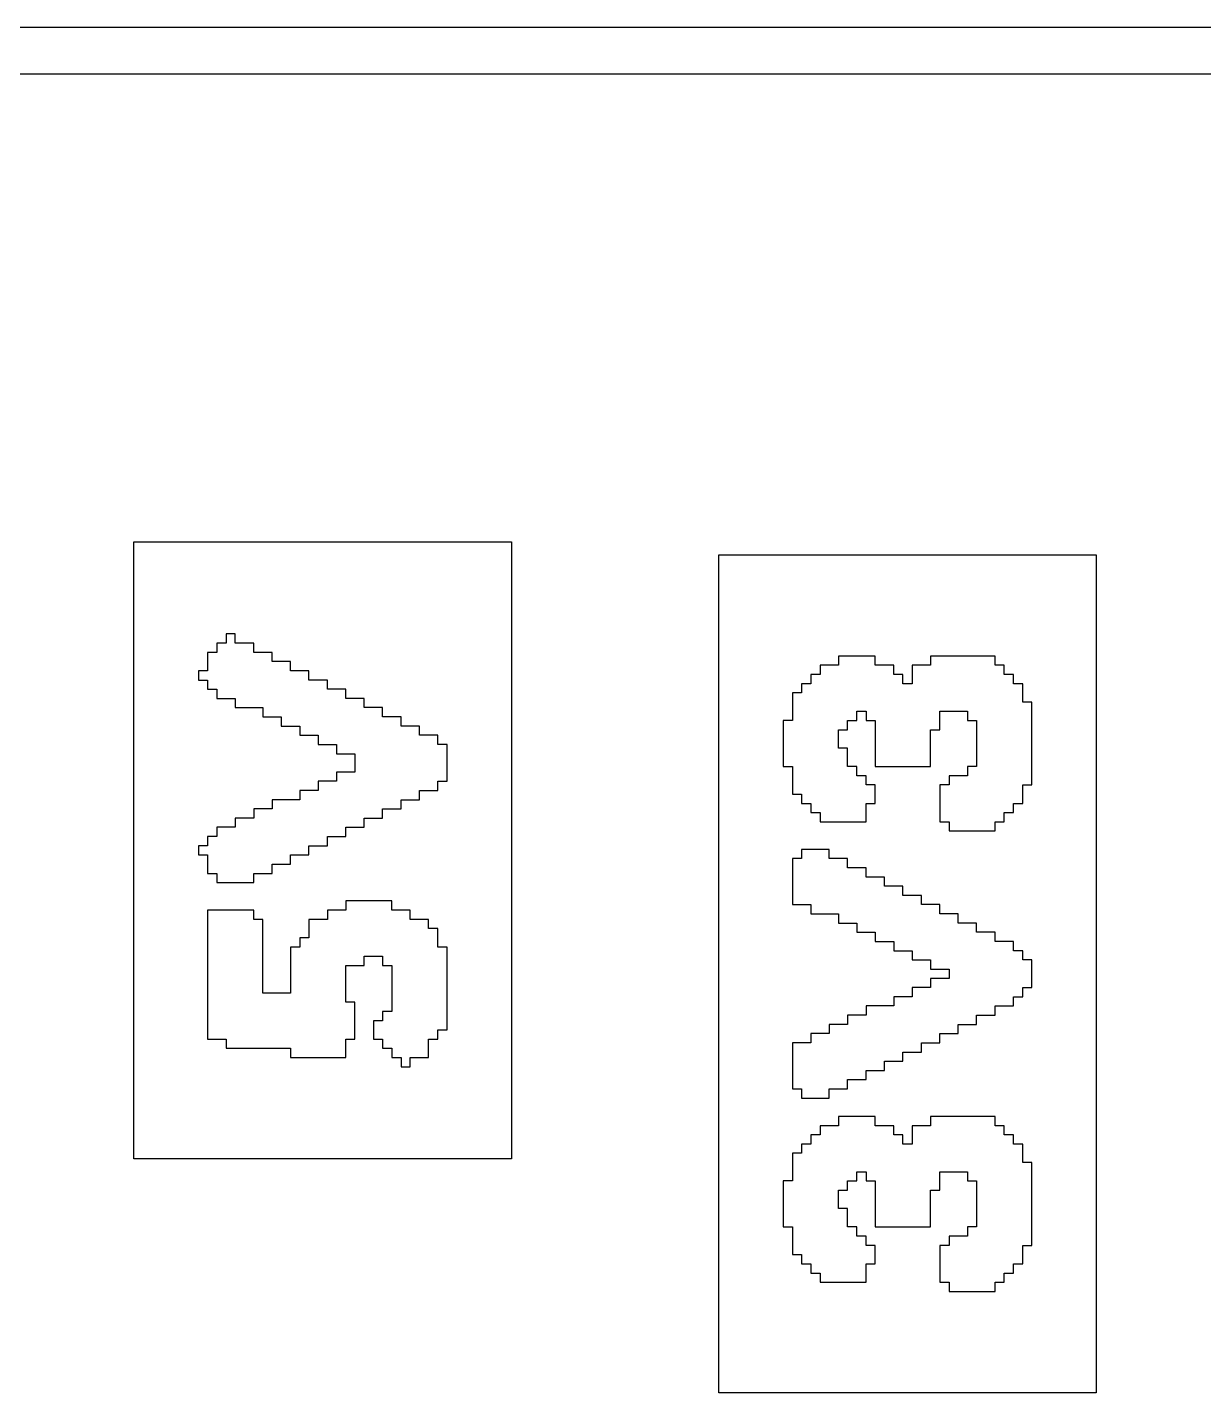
# Model space of a CAD drawing. Extents: x 4.99 to 6.7, y -4.99 to -3.28.
# Drawn here: x 5.596 to 5.7971, y -3.5135 to -3.28 of the extents above; entities that cross this region are included whole.
import ezdxf

# ---------------------------------------------------------------- set-up
doc = ezdxf.new("R2010")
doc.units = 0
doc.header["$MEASUREMENT"] = 0
doc.layers.add('BLACK', color=7, linetype='CONTINUOUS')

msp = doc.modelspace()

# ---------------------------------------------------------------- linework, layer by layer
at = {"layer": 'BLACK', "linetype": 'CONTINUOUS'}
for p, q in [((4.9965, -3.28), (6.6965, -3.28)), ((6.6925, -3.288), (5.0005, -3.288)), ((5.61422, -3.47353), (5.61422, -3.36802)), ((5.61422, -3.36802), (5.61579, -3.36802)), ((5.61579, -3.36802), (5.61737, -3.36802)), ((5.61737, -3.36802), (5.61894, -3.36802)), ((5.61894, -3.36802), (5.62052, -3.36802)), ((5.62052, -3.36802), (5.62209, -3.36802)), ((5.62209, -3.36802), (5.62367, -3.36802)), ((5.62367, -3.36802), (5.62524, -3.36802)), ((5.62524, -3.36802), (5.62681, -3.36802)), ((5.62681, -3.36802), (5.62839, -3.36802)), ((5.62839, -3.36802), (5.62996, -3.36802)), ((5.62996, -3.36802), (5.63154, -3.36802)), ((5.63154, -3.36802), (5.63311, -3.36802)), ((5.63311, -3.36802), (5.63469, -3.36802)), ((5.63469, -3.36802), (5.63626, -3.36802)), ((5.63626, -3.36802), (5.63784, -3.36802)), ((5.63784, -3.36802), (5.63941, -3.36802)), ((5.63941, -3.36802), (5.64099, -3.36802)), ((5.64099, -3.36802), (5.64256, -3.36802)), ((5.64256, -3.36802), (5.64414, -3.36802)), ((5.64414, -3.36802), (5.64571, -3.36802)), ((5.64571, -3.36802), (5.64729, -3.36802)), ((5.64729, -3.36802), (5.64886, -3.36802)), ((5.64886, -3.36802), (5.65044, -3.36802)), ((5.65044, -3.36802), (5.65201, -3.36802)), ((5.65201, -3.36802), (5.65359, -3.36802)), ((5.65359, -3.36802), (5.65516, -3.36802)), ((5.65516, -3.36802), (5.65674, -3.36802)), ((5.65674, -3.36802), (5.65831, -3.36802)), ((5.65831, -3.36802), (5.65989, -3.36802)), ((5.65989, -3.36802), (5.66146, -3.36802)), ((5.66146, -3.36802), (5.66304, -3.36802)), ((5.66304, -3.36802), (5.66461, -3.36802)), ((5.66461, -3.36802), (5.66619, -3.36802)), ((5.66619, -3.36802), (5.66776, -3.36802)), ((5.66776, -3.36802), (5.66933, -3.36802)), ((5.66933, -3.36802), (5.67091, -3.36802)), ((5.67091, -3.36802), (5.67248, -3.36802)), ((5.67248, -3.36802), (5.67406, -3.36802)), ((5.67406, -3.36802), (5.67563, -3.36802)), ((5.67563, -3.36802), (5.67721, -3.36802)), ((5.67721, -3.36802), (5.67878, -3.36802)), ((5.67878, -3.36802), (5.67878, -3.47353)), ((5.71422, -3.51353), (5.71422, -3.37022)), ((5.71422, -3.37022), (5.71579, -3.37022)), ((5.71579, -3.37022), (5.71737, -3.37022)), ((5.71737, -3.37022), (5.71894, -3.37022)), ((5.71894, -3.37022), (5.72052, -3.37022)), ((5.72052, -3.37022), (5.72209, -3.37022)), ((5.72209, -3.37022), (5.72367, -3.37022)), ((5.72367, -3.37022), (5.72524, -3.37022)), ((5.72524, -3.37022), (5.72681, -3.37022)), ((5.72681, -3.37022), (5.72839, -3.37022)), ((5.72839, -3.37022), (5.72996, -3.37022)), ((5.72996, -3.37022), (5.73154, -3.37022)), ((5.73154, -3.37022), (5.73311, -3.37022)), ((5.73311, -3.37022), (5.73469, -3.37022)), ((5.73469, -3.37022), (5.73626, -3.37022)), ((5.73626, -3.37022), (5.73784, -3.37022)), ((5.73784, -3.37022), (5.73941, -3.37022)), ((5.73941, -3.37022), (5.74099, -3.37022)), ((5.74099, -3.37022), (5.74256, -3.37022)), ((5.74256, -3.37022), (5.74414, -3.37022)), ((5.74414, -3.37022), (5.74571, -3.37022)), ((5.74571, -3.37022), (5.74729, -3.37022)), ((5.74729, -3.37022), (5.74886, -3.37022)), ((5.74886, -3.37022), (5.75044, -3.37022)), ((5.75044, -3.37022), (5.75201, -3.37022)), ((5.75201, -3.37022), (5.75359, -3.37022)), ((5.75359, -3.37022), (5.75516, -3.37022)), ((5.75516, -3.37022), (5.75674, -3.37022)), ((5.75674, -3.37022), (5.75831, -3.37022)), ((5.75831, -3.37022), (5.75989, -3.37022)), ((5.75989, -3.37022), (5.76146, -3.37022)), ((5.76146, -3.37022), (5.76304, -3.37022)), ((5.76304, -3.37022), (5.76461, -3.37022)), ((5.76461, -3.37022), (5.76619, -3.37022)), ((5.76619, -3.37022), (5.76776, -3.37022)), ((5.76776, -3.37022), (5.76933, -3.37022)), ((5.76933, -3.37022), (5.77091, -3.37022)), ((5.77091, -3.37022), (5.77248, -3.37022)), ((5.77248, -3.37022), (5.77406, -3.37022)), ((5.77406, -3.37022), (5.77563, -3.37022)), ((5.77563, -3.37022), (5.77721, -3.37022)), ((5.77721, -3.37022), (5.77878, -3.37022)), ((5.77878, -3.37022), (5.77878, -3.51353)), ((5.62996, -3.38376), (5.62996, -3.38534)), ((5.63154, -3.38376), (5.62996, -3.38376)), ((5.63154, -3.38534), (5.63154, -3.38376)), ((5.62996, -3.38534), (5.62839, -3.38534)), ((5.62839, -3.38534), (5.62839, -3.38691)), ((5.63311, -3.38534), (5.63154, -3.38534)), ((5.63469, -3.38534), (5.63311, -3.38534)), ((5.63469, -3.38691), (5.63469, -3.38534)), ((5.62839, -3.38691), (5.62681, -3.38691)), ((5.62681, -3.38691), (5.62681, -3.39006)), ((5.63626, -3.38691), (5.63469, -3.38691)), ((5.63784, -3.38691), (5.63626, -3.38691)), ((5.63784, -3.38849), (5.63784, -3.38691)), ((5.63941, -3.38849), (5.63784, -3.38849)), ((5.64099, -3.38849), (5.63941, -3.38849)), ((5.64099, -3.39006), (5.64099, -3.38849)), ((5.73626, -3.38754), (5.73469, -3.38754)), ((5.73469, -3.38754), (5.73469, -3.38912)), ((5.73784, -3.38754), (5.73626, -3.38754)), ((5.73941, -3.38754), (5.73784, -3.38754)), ((5.74099, -3.38754), (5.73941, -3.38754)), ((5.74099, -3.38912), (5.74099, -3.38754)), ((5.75201, -3.38754), (5.75044, -3.38754)), ((5.75044, -3.38754), (5.75044, -3.38912)), ((5.75359, -3.38754), (5.75201, -3.38754)), ((5.75516, -3.38754), (5.75359, -3.38754)), ((5.75674, -3.38754), (5.75516, -3.38754)), ((5.75831, -3.38754), (5.75674, -3.38754)), ((5.75989, -3.38754), (5.75831, -3.38754)), ((5.76146, -3.38754), (5.75989, -3.38754)), ((5.76146, -3.38912), (5.76146, -3.38754)), ((5.62681, -3.39006), (5.62524, -3.39006)), ((5.62524, -3.39006), (5.62524, -3.39164)), ((5.64256, -3.39006), (5.64099, -3.39006)), ((5.64414, -3.39006), (5.64256, -3.39006)), ((5.64414, -3.39164), (5.64414, -3.39006)), ((5.73154, -3.39069), (5.72996, -3.39069)), ((5.72996, -3.39069), (5.72996, -3.39227)), ((5.73311, -3.38912), (5.73154, -3.38912)), ((5.73154, -3.38912), (5.73154, -3.39069)), ((5.73469, -3.38912), (5.73311, -3.38912)), ((5.74256, -3.38912), (5.74099, -3.38912)), ((5.74414, -3.38912), (5.74256, -3.38912)), ((5.74414, -3.39069), (5.74414, -3.38912)), ((5.74571, -3.39069), (5.74414, -3.39069)), ((5.74571, -3.39227), (5.74571, -3.39069)), ((5.74886, -3.38912), (5.74729, -3.38912)), ((5.74729, -3.38912), (5.74729, -3.39227)), ((5.75044, -3.38912), (5.74886, -3.38912)), ((5.76304, -3.38912), (5.76146, -3.38912)), ((5.76304, -3.39069), (5.76304, -3.38912)), ((5.76461, -3.39069), (5.76304, -3.39069)), ((5.76461, -3.39227), (5.76461, -3.39069)), ((5.62524, -3.39164), (5.62681, -3.39164)), ((5.62681, -3.39164), (5.62681, -3.39321)), ((5.64571, -3.39164), (5.64414, -3.39164)), ((5.64729, -3.39164), (5.64571, -3.39164)), ((5.64729, -3.39321), (5.64729, -3.39164)), ((5.72996, -3.39227), (5.72839, -3.39227)), ((5.72839, -3.39227), (5.72839, -3.39384)), ((5.74729, -3.39227), (5.74571, -3.39227)), ((5.76619, -3.39227), (5.76461, -3.39227)), ((5.76619, -3.39542), (5.76619, -3.39227)), ((5.62681, -3.39321), (5.62839, -3.39321)), ((5.62839, -3.39321), (5.62839, -3.39479)), ((5.62839, -3.39479), (5.62996, -3.39479)), ((5.62996, -3.39479), (5.63154, -3.39479)), ((5.63154, -3.39479), (5.63154, -3.39636)), ((5.64886, -3.39321), (5.64729, -3.39321)), ((5.65044, -3.39321), (5.64886, -3.39321)), ((5.65044, -3.39479), (5.65044, -3.39321)), ((5.65201, -3.39479), (5.65044, -3.39479)), ((5.65359, -3.39479), (5.65201, -3.39479)), ((5.65359, -3.39636), (5.65359, -3.39479)), ((5.72839, -3.39384), (5.72681, -3.39384)), ((5.72681, -3.39384), (5.72681, -3.39857)), ((5.76776, -3.39542), (5.76619, -3.39542)), ((5.76776, -3.40959), (5.76776, -3.39542)), ((5.63154, -3.39636), (5.63311, -3.39636)), ((5.63311, -3.39636), (5.63469, -3.39636)), ((5.63469, -3.39636), (5.63626, -3.39636)), ((5.63626, -3.39636), (5.63626, -3.39794)), ((5.65516, -3.39636), (5.65359, -3.39636)), ((5.65674, -3.39636), (5.65516, -3.39636)), ((5.65674, -3.39794), (5.65674, -3.39636)), ((5.73784, -3.39857), (5.73784, -3.39699)), ((5.73784, -3.39699), (5.73941, -3.39699)), ((5.73941, -3.39699), (5.73941, -3.39857)), ((5.75201, -3.40014), (5.75201, -3.39699)), ((5.75201, -3.39699), (5.75359, -3.39699)), ((5.75359, -3.39699), (5.75516, -3.39699)), ((5.75516, -3.39699), (5.75674, -3.39699)), ((5.75674, -3.39699), (5.75674, -3.39857)), ((5.63626, -3.39794), (5.63784, -3.39794)), ((5.63784, -3.39794), (5.63941, -3.39794)), ((5.63941, -3.39794), (5.63941, -3.39951)), ((5.63941, -3.39951), (5.64099, -3.39951)), ((5.64099, -3.39951), (5.64256, -3.39951)), ((5.64256, -3.39951), (5.64256, -3.40109)), ((5.65831, -3.39794), (5.65674, -3.39794)), ((5.65989, -3.39794), (5.65831, -3.39794)), ((5.65989, -3.39951), (5.65989, -3.39794)), ((5.66146, -3.39951), (5.65989, -3.39951)), ((5.66304, -3.39951), (5.66146, -3.39951)), ((5.66304, -3.40109), (5.66304, -3.39951)), ((5.72681, -3.39857), (5.72524, -3.39857)), ((5.72524, -3.39857), (5.72524, -3.40644)), ((5.73469, -3.40329), (5.73469, -3.40014)), ((5.73469, -3.40014), (5.73626, -3.40014)), ((5.73626, -3.40014), (5.73626, -3.39857)), ((5.73626, -3.39857), (5.73784, -3.39857)), ((5.73941, -3.39857), (5.74099, -3.39857)), ((5.74099, -3.39857), (5.74099, -3.40644)), ((5.75044, -3.40644), (5.75044, -3.40014)), ((5.75044, -3.40014), (5.75201, -3.40014)), ((5.75674, -3.39857), (5.75831, -3.39857)), ((5.75831, -3.39857), (5.75831, -3.40644)), ((5.64256, -3.40109), (5.64414, -3.40109)), ((5.64414, -3.40109), (5.64571, -3.40109)), ((5.64571, -3.40109), (5.64571, -3.40266)), ((5.66461, -3.40109), (5.66304, -3.40109)), ((5.66619, -3.40109), (5.66461, -3.40109)), ((5.66619, -3.40266), (5.66619, -3.40109)), ((5.64571, -3.40266), (5.64729, -3.40266)), ((5.64729, -3.40266), (5.64886, -3.40266)), ((5.64886, -3.40266), (5.64886, -3.40424)), ((5.64886, -3.40424), (5.65044, -3.40424)), ((5.65044, -3.40424), (5.65201, -3.40424)), ((5.65201, -3.40424), (5.65201, -3.40739)), ((5.66776, -3.40266), (5.66619, -3.40266)), ((5.66776, -3.40896), (5.66776, -3.40266)), ((5.73626, -3.40329), (5.73469, -3.40329)), ((5.73626, -3.40644), (5.73626, -3.40329)), ((5.72524, -3.40644), (5.72681, -3.40644)), ((5.72681, -3.40644), (5.72681, -3.41117)), ((5.73784, -3.40644), (5.73626, -3.40644)), ((5.73784, -3.40802), (5.73784, -3.40644)), ((5.74099, -3.40644), (5.74256, -3.40644)), ((5.74256, -3.40644), (5.74414, -3.40644)), ((5.74414, -3.40644), (5.74571, -3.40644)), ((5.74571, -3.40644), (5.74729, -3.40644)), ((5.74729, -3.40644), (5.74886, -3.40644)), ((5.74886, -3.40644), (5.75044, -3.40644)), ((5.75831, -3.40644), (5.75674, -3.40644)), ((5.75674, -3.40644), (5.75674, -3.40802)), ((5.64729, -3.40896), (5.64571, -3.40896)), ((5.64571, -3.40896), (5.64571, -3.41054)), ((5.64886, -3.40896), (5.64729, -3.40896)), ((5.65044, -3.40739), (5.64886, -3.40739)), ((5.64886, -3.40739), (5.64886, -3.40896)), ((5.65201, -3.40739), (5.65044, -3.40739)), ((5.66619, -3.41054), (5.66619, -3.40896)), ((5.66619, -3.40896), (5.66776, -3.40896)), ((5.73941, -3.40802), (5.73784, -3.40802)), ((5.73941, -3.40959), (5.73941, -3.40802)), ((5.75516, -3.40802), (5.75359, -3.40802)), ((5.75359, -3.40802), (5.75359, -3.40959)), ((5.75674, -3.40802), (5.75516, -3.40802)), ((5.64414, -3.41054), (5.64256, -3.41054)), ((5.64256, -3.41054), (5.64256, -3.41211)), ((5.64571, -3.41054), (5.64414, -3.41054)), ((5.66304, -3.41211), (5.66304, -3.41054)), ((5.66304, -3.41054), (5.66461, -3.41054)), ((5.66461, -3.41054), (5.66619, -3.41054)), ((5.72681, -3.41117), (5.72839, -3.41117)), ((5.72839, -3.41117), (5.72839, -3.41274)), ((5.74099, -3.40959), (5.73941, -3.40959)), ((5.74099, -3.41274), (5.74099, -3.40959)), ((5.75359, -3.40959), (5.75201, -3.40959)), ((5.75201, -3.40959), (5.75201, -3.41589)), ((5.76619, -3.41274), (5.76619, -3.40959)), ((5.76619, -3.40959), (5.76776, -3.40959)), ((5.63626, -3.41369), (5.63469, -3.41369)), ((5.63469, -3.41369), (5.63469, -3.41526)), ((5.63784, -3.41369), (5.63626, -3.41369)), ((5.63941, -3.41211), (5.63784, -3.41211)), ((5.63784, -3.41211), (5.63784, -3.41369)), ((5.64099, -3.41211), (5.63941, -3.41211)), ((5.64256, -3.41211), (5.64099, -3.41211)), ((5.65674, -3.41526), (5.65674, -3.41369)), ((5.65674, -3.41369), (5.65831, -3.41369)), ((5.65831, -3.41369), (5.65989, -3.41369)), ((5.65989, -3.41369), (5.65989, -3.41211)), ((5.65989, -3.41211), (5.66146, -3.41211)), ((5.66146, -3.41211), (5.66304, -3.41211)), ((5.72839, -3.41274), (5.72996, -3.41274)), ((5.72996, -3.41274), (5.72996, -3.41431)), ((5.73941, -3.41589), (5.73941, -3.41274)), ((5.73941, -3.41274), (5.74099, -3.41274)), ((5.76461, -3.41431), (5.76461, -3.41274)), ((5.76461, -3.41274), (5.76619, -3.41274)), ((5.63311, -3.41526), (5.63154, -3.41526)), ((5.63154, -3.41526), (5.63154, -3.41683)), ((5.63469, -3.41526), (5.63311, -3.41526)), ((5.65359, -3.41683), (5.65359, -3.41526)), ((5.65359, -3.41526), (5.65516, -3.41526)), ((5.65516, -3.41526), (5.65674, -3.41526)), ((5.72996, -3.41431), (5.73154, -3.41431)), ((5.73154, -3.41431), (5.73154, -3.41589)), ((5.73154, -3.41589), (5.73311, -3.41589)), ((5.73311, -3.41589), (5.73469, -3.41589)), ((5.73469, -3.41589), (5.73626, -3.41589)), ((5.73626, -3.41589), (5.73784, -3.41589)), ((5.73784, -3.41589), (5.73941, -3.41589)), ((5.75201, -3.41589), (5.75359, -3.41589)), ((5.75359, -3.41589), (5.75359, -3.41746)), ((5.76146, -3.41746), (5.76146, -3.41589)), ((5.76146, -3.41589), (5.76304, -3.41589)), ((5.76304, -3.41589), (5.76304, -3.41431)), ((5.76304, -3.41431), (5.76461, -3.41431)), ((5.62839, -3.41841), (5.62681, -3.41841)), ((5.62681, -3.41841), (5.62681, -3.41998)), ((5.62996, -3.41683), (5.62839, -3.41683)), ((5.62839, -3.41683), (5.62839, -3.41841)), ((5.63154, -3.41683), (5.62996, -3.41683)), ((5.64729, -3.41998), (5.64729, -3.41841)), ((5.64729, -3.41841), (5.64886, -3.41841)), ((5.64886, -3.41841), (5.65044, -3.41841)), ((5.65044, -3.41841), (5.65044, -3.41683)), ((5.65044, -3.41683), (5.65201, -3.41683)), ((5.65201, -3.41683), (5.65359, -3.41683)), ((5.75359, -3.41746), (5.75516, -3.41746)), ((5.75516, -3.41746), (5.75674, -3.41746)), ((5.75674, -3.41746), (5.75831, -3.41746)), ((5.75831, -3.41746), (5.75989, -3.41746)), ((5.75989, -3.41746), (5.76146, -3.41746)), ((5.62681, -3.41998), (5.62524, -3.41998)), ((5.62524, -3.41998), (5.62524, -3.42156)), ((5.64414, -3.42156), (5.64414, -3.41998)), ((5.64414, -3.41998), (5.64571, -3.41998)), ((5.64571, -3.41998), (5.64729, -3.41998)), ((5.72996, -3.42061), (5.72839, -3.42061)), ((5.72839, -3.42061), (5.72839, -3.42219)), ((5.73154, -3.42061), (5.72996, -3.42061)), ((5.73311, -3.42061), (5.73154, -3.42061)), ((5.73311, -3.42219), (5.73311, -3.42061)), ((5.62524, -3.42156), (5.62681, -3.42156)), ((5.62681, -3.42156), (5.62681, -3.42471)), ((5.63784, -3.42471), (5.63784, -3.42313)), ((5.63784, -3.42313), (5.63941, -3.42313)), ((5.63941, -3.42313), (5.64099, -3.42313)), ((5.64099, -3.42313), (5.64099, -3.42156)), ((5.64099, -3.42156), (5.64256, -3.42156)), ((5.64256, -3.42156), (5.64414, -3.42156)), ((5.72839, -3.42219), (5.72681, -3.42219)), ((5.72681, -3.42219), (5.72681, -3.43006)), ((5.73469, -3.42219), (5.73311, -3.42219)), ((5.73626, -3.42219), (5.73469, -3.42219)), ((5.73626, -3.42376), (5.73626, -3.42219)), ((5.62681, -3.42471), (5.62839, -3.42471)), ((5.62839, -3.42471), (5.62839, -3.42628)), ((5.63469, -3.42628), (5.63469, -3.42471)), ((5.63469, -3.42471), (5.63626, -3.42471)), ((5.63626, -3.42471), (5.63784, -3.42471)), ((5.73784, -3.42376), (5.73626, -3.42376)), ((5.73941, -3.42376), (5.73784, -3.42376)), ((5.73941, -3.42534), (5.73941, -3.42376)), ((5.74099, -3.42534), (5.73941, -3.42534)), ((5.74256, -3.42534), (5.74099, -3.42534)), ((5.74256, -3.42691), (5.74256, -3.42534)), ((5.62839, -3.42628), (5.62996, -3.42628)), ((5.62996, -3.42628), (5.63154, -3.42628)), ((5.63154, -3.42628), (5.63311, -3.42628)), ((5.63311, -3.42628), (5.63469, -3.42628)), ((5.74414, -3.42691), (5.74256, -3.42691)), ((5.74571, -3.42691), (5.74414, -3.42691)), ((5.74571, -3.42849), (5.74571, -3.42691)), ((5.65201, -3.42943), (5.65044, -3.42943)), ((5.65044, -3.42943), (5.65044, -3.43101)), ((5.65359, -3.42943), (5.65201, -3.42943)), ((5.65516, -3.42943), (5.65359, -3.42943)), ((5.65674, -3.42943), (5.65516, -3.42943)), ((5.65831, -3.42943), (5.65674, -3.42943)), ((5.65831, -3.43101), (5.65831, -3.42943)), ((5.72681, -3.43006), (5.72839, -3.43006)), ((5.72839, -3.43006), (5.72996, -3.43006)), ((5.72996, -3.43006), (5.72996, -3.43164)), ((5.74729, -3.42849), (5.74571, -3.42849)), ((5.74886, -3.42849), (5.74729, -3.42849)), ((5.74886, -3.43006), (5.74886, -3.42849)), ((5.75044, -3.43006), (5.74886, -3.43006)), ((5.75201, -3.43006), (5.75044, -3.43006)), ((5.75201, -3.43164), (5.75201, -3.43006)), ((5.62839, -3.43101), (5.62681, -3.43101)), ((5.62681, -3.43101), (5.62681, -3.45306)), ((5.62996, -3.43101), (5.62839, -3.43101)), ((5.63154, -3.43101), (5.62996, -3.43101)), ((5.63311, -3.43101), (5.63154, -3.43101)), ((5.63469, -3.43101), (5.63311, -3.43101)), ((5.63469, -3.43258), (5.63469, -3.43101)), ((5.63626, -3.43258), (5.63469, -3.43258)), ((5.63626, -3.44518), (5.63626, -3.43258)), ((5.64571, -3.43258), (5.64414, -3.43258)), ((5.64414, -3.43258), (5.64414, -3.43573)), ((5.64729, -3.43258), (5.64571, -3.43258)), ((5.64886, -3.43101), (5.64729, -3.43101)), ((5.64729, -3.43101), (5.64729, -3.43258)), ((5.65044, -3.43101), (5.64886, -3.43101)), ((5.65989, -3.43101), (5.65831, -3.43101)), ((5.66146, -3.43101), (5.65989, -3.43101)), ((5.66146, -3.43258), (5.66146, -3.43101)), ((5.66304, -3.43258), (5.66146, -3.43258)), ((5.66461, -3.43258), (5.66304, -3.43258)), ((5.66461, -3.43416), (5.66461, -3.43258)), ((5.72996, -3.43164), (5.73154, -3.43164)), ((5.73154, -3.43164), (5.73311, -3.43164)), ((5.73311, -3.43164), (5.73469, -3.43164)), ((5.73469, -3.43164), (5.73469, -3.43321)), ((5.75359, -3.43164), (5.75201, -3.43164)), ((5.75516, -3.43164), (5.75359, -3.43164)), ((5.75516, -3.43321), (5.75516, -3.43164)), ((5.66619, -3.43416), (5.66461, -3.43416)), ((5.66619, -3.43731), (5.66619, -3.43416)), ((5.73469, -3.43321), (5.73626, -3.43321)), ((5.73626, -3.43321), (5.73784, -3.43321)), ((5.73784, -3.43321), (5.73784, -3.43479)), ((5.73784, -3.43479), (5.73941, -3.43479)), ((5.73941, -3.43479), (5.74099, -3.43479)), ((5.74099, -3.43479), (5.74099, -3.43636)), ((5.75674, -3.43321), (5.75516, -3.43321)), ((5.75831, -3.43321), (5.75674, -3.43321)), ((5.75831, -3.43479), (5.75831, -3.43321)), ((5.75989, -3.43479), (5.75831, -3.43479)), ((5.76146, -3.43479), (5.75989, -3.43479)), ((5.76146, -3.43636), (5.76146, -3.43479)), ((5.64256, -3.43731), (5.64099, -3.43731)), ((5.64099, -3.43731), (5.64099, -3.44518)), ((5.64414, -3.43573), (5.64256, -3.43573)), ((5.64256, -3.43573), (5.64256, -3.43731)), ((5.66776, -3.43731), (5.66619, -3.43731)), ((5.66776, -3.45148), (5.66776, -3.43731)), ((5.74099, -3.43636), (5.74256, -3.43636)), ((5.74256, -3.43636), (5.74414, -3.43636)), ((5.74414, -3.43636), (5.74414, -3.43794)), ((5.76304, -3.43636), (5.76146, -3.43636)), ((5.76461, -3.43636), (5.76304, -3.43636)), ((5.76461, -3.43794), (5.76461, -3.43636)), ((5.65359, -3.44046), (5.65359, -3.43888)), ((5.65359, -3.43888), (5.65516, -3.43888)), ((5.65516, -3.43888), (5.65674, -3.43888)), ((5.65674, -3.43888), (5.65674, -3.44046)), ((5.74414, -3.43794), (5.74571, -3.43794)), ((5.74571, -3.43794), (5.74729, -3.43794)), ((5.74729, -3.43794), (5.74729, -3.43951)), ((5.74729, -3.43951), (5.74886, -3.43951)), ((5.74886, -3.43951), (5.75044, -3.43951)), ((5.75044, -3.43951), (5.75044, -3.44109)), ((5.76619, -3.43794), (5.76461, -3.43794)), ((5.76619, -3.43951), (5.76619, -3.43794)), ((5.76776, -3.43951), (5.76619, -3.43951)), ((5.76776, -3.44424), (5.76776, -3.43951)), ((5.65044, -3.44676), (5.65044, -3.44046)), ((5.65044, -3.44046), (5.65201, -3.44046)), ((5.65201, -3.44046), (5.65359, -3.44046)), ((5.65674, -3.44046), (5.65831, -3.44046)), ((5.65831, -3.44046), (5.65831, -3.44833)), ((5.75044, -3.44109), (5.75201, -3.44109)), ((5.75201, -3.44109), (5.75359, -3.44109)), ((5.75359, -3.44109), (5.75359, -3.44266)), ((5.74886, -3.44424), (5.74729, -3.44424)), ((5.74729, -3.44424), (5.74729, -3.44581)), ((5.75044, -3.44424), (5.74886, -3.44424)), ((5.75201, -3.44266), (5.75044, -3.44266)), ((5.75044, -3.44266), (5.75044, -3.44424)), ((5.75359, -3.44266), (5.75201, -3.44266)), ((5.76619, -3.44581), (5.76619, -3.44424)), ((5.76619, -3.44424), (5.76776, -3.44424)), ((5.63784, -3.44518), (5.63626, -3.44518)), ((5.63941, -3.44518), (5.63784, -3.44518)), ((5.64099, -3.44518), (5.63941, -3.44518)), ((5.65201, -3.44676), (5.65044, -3.44676)), ((5.65201, -3.45306), (5.65201, -3.44676)), ((5.74571, -3.44581), (5.74414, -3.44581)), ((5.74414, -3.44581), (5.74414, -3.44739)), ((5.74729, -3.44581), (5.74571, -3.44581)), ((5.76461, -3.44739), (5.76461, -3.44581)), ((5.76461, -3.44581), (5.76619, -3.44581)), ((5.65831, -3.44833), (5.65674, -3.44833)), ((5.65674, -3.44833), (5.65674, -3.44991)), ((5.73784, -3.44896), (5.73626, -3.44896)), ((5.73626, -3.44896), (5.73626, -3.45054)), ((5.73941, -3.44896), (5.73784, -3.44896)), ((5.74099, -3.44739), (5.73941, -3.44739)), ((5.73941, -3.44739), (5.73941, -3.44896)), ((5.74256, -3.44739), (5.74099, -3.44739)), ((5.74414, -3.44739), (5.74256, -3.44739)), ((5.75831, -3.45054), (5.75831, -3.44896)), ((5.75831, -3.44896), (5.75989, -3.44896)), ((5.75989, -3.44896), (5.76146, -3.44896)), ((5.76146, -3.44896), (5.76146, -3.44739)), ((5.76146, -3.44739), (5.76304, -3.44739)), ((5.76304, -3.44739), (5.76461, -3.44739)), ((5.65674, -3.44991), (5.65516, -3.44991)), ((5.65516, -3.44991), (5.65516, -3.45306)), ((5.66619, -3.45306), (5.66619, -3.45148)), ((5.66619, -3.45148), (5.66776, -3.45148)), ((5.73469, -3.45054), (5.73311, -3.45054)), ((5.73311, -3.45054), (5.73311, -3.45211)), ((5.73626, -3.45054), (5.73469, -3.45054)), ((5.75516, -3.45211), (5.75516, -3.45054)), ((5.75516, -3.45054), (5.75674, -3.45054)), ((5.75674, -3.45054), (5.75831, -3.45054)), ((5.62681, -3.45306), (5.62839, -3.45306)), ((5.62839, -3.45306), (5.62996, -3.45306)), ((5.62996, -3.45306), (5.62996, -3.45463)), ((5.65044, -3.4562), (5.65044, -3.45306)), ((5.65044, -3.45306), (5.65201, -3.45306)), ((5.65516, -3.45306), (5.65674, -3.45306)), ((5.65674, -3.45306), (5.65674, -3.45463)), ((5.66461, -3.4562), (5.66461, -3.45306)), ((5.66461, -3.45306), (5.66619, -3.45306)), ((5.72839, -3.45369), (5.72681, -3.45369)), ((5.72681, -3.45369), (5.72681, -3.46156)), ((5.72996, -3.45369), (5.72839, -3.45369)), ((5.73154, -3.45211), (5.72996, -3.45211)), ((5.72996, -3.45211), (5.72996, -3.45369)), ((5.73311, -3.45211), (5.73154, -3.45211)), ((5.74886, -3.45526), (5.74886, -3.45369)), ((5.74886, -3.45369), (5.75044, -3.45369)), ((5.75044, -3.45369), (5.75201, -3.45369)), ((5.75201, -3.45369), (5.75201, -3.45211)), ((5.75201, -3.45211), (5.75359, -3.45211)), ((5.75359, -3.45211), (5.75516, -3.45211)), ((5.62996, -3.45463), (5.63154, -3.45463)), ((5.63154, -3.45463), (5.63311, -3.45463)), ((5.63311, -3.45463), (5.63469, -3.45463)), ((5.63469, -3.45463), (5.63626, -3.45463)), ((5.63626, -3.45463), (5.63784, -3.45463)), ((5.63784, -3.45463), (5.63941, -3.45463)), ((5.63941, -3.45463), (5.64099, -3.45463)), ((5.64099, -3.45463), (5.64099, -3.4562)), ((5.64099, -3.4562), (5.64256, -3.4562)), ((5.64256, -3.4562), (5.64414, -3.4562)), ((5.64414, -3.4562), (5.64571, -3.4562)), ((5.64571, -3.4562), (5.64729, -3.4562)), ((5.64729, -3.4562), (5.64886, -3.4562)), ((5.64886, -3.4562), (5.65044, -3.4562)), ((5.65674, -3.45463), (5.65831, -3.45463)), ((5.65831, -3.45463), (5.65831, -3.4562)), ((5.65831, -3.4562), (5.65989, -3.4562)), ((5.65989, -3.4562), (5.65989, -3.45778)), ((5.66146, -3.45778), (5.66146, -3.4562)), ((5.66146, -3.4562), (5.66304, -3.4562)), ((5.66304, -3.4562), (5.66461, -3.4562)), ((5.74571, -3.45683), (5.74571, -3.45526)), ((5.74571, -3.45526), (5.74729, -3.45526)), ((5.74729, -3.45526), (5.74886, -3.45526)), ((5.65989, -3.45778), (5.66146, -3.45778)), ((5.73941, -3.45998), (5.73941, -3.45841)), ((5.73941, -3.45841), (5.74099, -3.45841)), ((5.74099, -3.45841), (5.74256, -3.45841)), ((5.74256, -3.45841), (5.74256, -3.45683)), ((5.74256, -3.45683), (5.74414, -3.45683)), ((5.74414, -3.45683), (5.74571, -3.45683)), ((5.73626, -3.46156), (5.73626, -3.45998)), ((5.73626, -3.45998), (5.73784, -3.45998)), ((5.73784, -3.45998), (5.73941, -3.45998)), ((5.72681, -3.46156), (5.72839, -3.46156)), ((5.72839, -3.46156), (5.72839, -3.46313)), ((5.72839, -3.46313), (5.72996, -3.46313)), ((5.72996, -3.46313), (5.73154, -3.46313)), ((5.73154, -3.46313), (5.73311, -3.46313)), ((5.73311, -3.46313), (5.73311, -3.46156)), ((5.73311, -3.46156), (5.73469, -3.46156)), ((5.73469, -3.46156), (5.73626, -3.46156)), ((5.73311, -3.46786), (5.73154, -3.46786)), ((5.73154, -3.46786), (5.73154, -3.46943)), ((5.73469, -3.46786), (5.73311, -3.46786)), ((5.73626, -3.46628), (5.73469, -3.46628)), ((5.73469, -3.46628), (5.73469, -3.46786)), ((5.73784, -3.46628), (5.73626, -3.46628)), ((5.73941, -3.46628), (5.73784, -3.46628)), ((5.74099, -3.46628), (5.73941, -3.46628)), ((5.74099, -3.46786), (5.74099, -3.46628)), ((5.74256, -3.46786), (5.74099, -3.46786)), ((5.74414, -3.46786), (5.74256, -3.46786)), ((5.74414, -3.46943), (5.74414, -3.46786)), ((5.74886, -3.46786), (5.74729, -3.46786)), ((5.74729, -3.46786), (5.74729, -3.47101)), ((5.75044, -3.46786), (5.74886, -3.46786)), ((5.75201, -3.46628), (5.75044, -3.46628)), ((5.75044, -3.46628), (5.75044, -3.46786)), ((5.75359, -3.46628), (5.75201, -3.46628)), ((5.75516, -3.46628), (5.75359, -3.46628)), ((5.75674, -3.46628), (5.75516, -3.46628)), ((5.75831, -3.46628), (5.75674, -3.46628)), ((5.75989, -3.46628), (5.75831, -3.46628)), ((5.76146, -3.46628), (5.75989, -3.46628)), ((5.76146, -3.46786), (5.76146, -3.46628)), ((5.76304, -3.46786), (5.76146, -3.46786)), ((5.76304, -3.46943), (5.76304, -3.46786)), ((5.73154, -3.46943), (5.72996, -3.46943)), ((5.72996, -3.46943), (5.72996, -3.47101)), ((5.74571, -3.46943), (5.74414, -3.46943)), ((5.74571, -3.47101), (5.74571, -3.46943)), ((5.76461, -3.46943), (5.76304, -3.46943)), ((5.76461, -3.47101), (5.76461, -3.46943)), ((5.72839, -3.47258), (5.72681, -3.47258)), ((5.72681, -3.47258), (5.72681, -3.47731)), ((5.72996, -3.47101), (5.72839, -3.47101)), ((5.72839, -3.47101), (5.72839, -3.47258)), ((5.74729, -3.47101), (5.74571, -3.47101)), ((5.76619, -3.47101), (5.76461, -3.47101)), ((5.76619, -3.47416), (5.76619, -3.47101)), ((5.61579, -3.47353), (5.61422, -3.47353)), ((5.61737, -3.47353), (5.61579, -3.47353)), ((5.61894, -3.47353), (5.61737, -3.47353)), ((5.62052, -3.47353), (5.61894, -3.47353)), ((5.62209, -3.47353), (5.62052, -3.47353)), ((5.62367, -3.47353), (5.62209, -3.47353)), ((5.62524, -3.47353), (5.62367, -3.47353)), ((5.62681, -3.47353), (5.62524, -3.47353)), ((5.62839, -3.47353), (5.62681, -3.47353)), ((5.62996, -3.47353), (5.62839, -3.47353)), ((5.63154, -3.47353), (5.62996, -3.47353)), ((5.63311, -3.47353), (5.63154, -3.47353)), ((5.63469, -3.47353), (5.63311, -3.47353)), ((5.63626, -3.47353), (5.63469, -3.47353)), ((5.63784, -3.47353), (5.63626, -3.47353)), ((5.63941, -3.47353), (5.63784, -3.47353)), ((5.64099, -3.47353), (5.63941, -3.47353)), ((5.64256, -3.47353), (5.64099, -3.47353)), ((5.64414, -3.47353), (5.64256, -3.47353)), ((5.64571, -3.47353), (5.64414, -3.47353)), ((5.64729, -3.47353), (5.64571, -3.47353)), ((5.64886, -3.47353), (5.64729, -3.47353)), ((5.65044, -3.47353), (5.64886, -3.47353)), ((5.65201, -3.47353), (5.65044, -3.47353)), ((5.65359, -3.47353), (5.65201, -3.47353)), ((5.65516, -3.47353), (5.65359, -3.47353)), ((5.65674, -3.47353), (5.65516, -3.47353)), ((5.65831, -3.47353), (5.65674, -3.47353)), ((5.65989, -3.47353), (5.65831, -3.47353)), ((5.66146, -3.47353), (5.65989, -3.47353)), ((5.66304, -3.47353), (5.66146, -3.47353)), ((5.66461, -3.47353), (5.66304, -3.47353)), ((5.66619, -3.47353), (5.66461, -3.47353)), ((5.66776, -3.47353), (5.66619, -3.47353)), ((5.66933, -3.47353), (5.66776, -3.47353)), ((5.67091, -3.47353), (5.66933, -3.47353)), ((5.67248, -3.47353), (5.67091, -3.47353)), ((5.67406, -3.47353), (5.67248, -3.47353)), ((5.67563, -3.47353), (5.67406, -3.47353)), ((5.67721, -3.47353), (5.67563, -3.47353)), ((5.67878, -3.47353), (5.67721, -3.47353)), ((5.76776, -3.47416), (5.76619, -3.47416)), ((5.76776, -3.48833), (5.76776, -3.47416)), ((5.73784, -3.47731), (5.73784, -3.47573)), ((5.73784, -3.47573), (5.73941, -3.47573)), ((5.73941, -3.47573), (5.73941, -3.47731)), ((5.75201, -3.47888), (5.75201, -3.47573)), ((5.75201, -3.47573), (5.75359, -3.47573)), ((5.75359, -3.47573), (5.75516, -3.47573)), ((5.75516, -3.47573), (5.75674, -3.47573)), ((5.75674, -3.47573), (5.75674, -3.47731)), ((5.72681, -3.47731), (5.72524, -3.47731)), ((5.72524, -3.47731), (5.72524, -3.48518)), ((5.73469, -3.48203), (5.73469, -3.47888)), ((5.73469, -3.47888), (5.73626, -3.47888)), ((5.73626, -3.47888), (5.73626, -3.47731)), ((5.73626, -3.47731), (5.73784, -3.47731)), ((5.73941, -3.47731), (5.74099, -3.47731)), ((5.74099, -3.47731), (5.74099, -3.48518)), ((5.75044, -3.48518), (5.75044, -3.47888)), ((5.75044, -3.47888), (5.75201, -3.47888)), ((5.75674, -3.47731), (5.75831, -3.47731)), ((5.75831, -3.47731), (5.75831, -3.48518)), ((5.73626, -3.48203), (5.73469, -3.48203)), ((5.73626, -3.48518), (5.73626, -3.48203)), ((5.72524, -3.48518), (5.72681, -3.48518)), ((5.72681, -3.48518), (5.72681, -3.48991)), ((5.73784, -3.48518), (5.73626, -3.48518)), ((5.73784, -3.48676), (5.73784, -3.48518)), ((5.74099, -3.48518), (5.74256, -3.48518)), ((5.74256, -3.48518), (5.74414, -3.48518)), ((5.74414, -3.48518), (5.74571, -3.48518)), ((5.74571, -3.48518), (5.74729, -3.48518)), ((5.74729, -3.48518), (5.74886, -3.48518)), ((5.74886, -3.48518), (5.75044, -3.48518)), ((5.75831, -3.48518), (5.75674, -3.48518)), ((5.75674, -3.48518), (5.75674, -3.48676)), ((5.73941, -3.48676), (5.73784, -3.48676)), ((5.73941, -3.48833), (5.73941, -3.48676)), ((5.74099, -3.48833), (5.73941, -3.48833)), ((5.74099, -3.49148), (5.74099, -3.48833)), ((5.75359, -3.48833), (5.75201, -3.48833)), ((5.75201, -3.48833), (5.75201, -3.49463)), ((5.75516, -3.48676), (5.75359, -3.48676)), ((5.75359, -3.48676), (5.75359, -3.48833)), ((5.75674, -3.48676), (5.75516, -3.48676)), ((5.76619, -3.49148), (5.76619, -3.48833)), ((5.76619, -3.48833), (5.76776, -3.48833)), ((5.72681, -3.48991), (5.72839, -3.48991)), ((5.72839, -3.48991), (5.72839, -3.49148)), ((5.72839, -3.49148), (5.72996, -3.49148)), ((5.72996, -3.49148), (5.72996, -3.49306)), ((5.72996, -3.49306), (5.73154, -3.49306)), ((5.73154, -3.49306), (5.73154, -3.49463)), ((5.73941, -3.49463), (5.73941, -3.49148)), ((5.73941, -3.49148), (5.74099, -3.49148)), ((5.76304, -3.49463), (5.76304, -3.49306)), ((5.76304, -3.49306), (5.76461, -3.49306)), ((5.76461, -3.49306), (5.76461, -3.49148)), ((5.76461, -3.49148), (5.76619, -3.49148)), ((5.73154, -3.49463), (5.73311, -3.49463)), ((5.73311, -3.49463), (5.73469, -3.49463)), ((5.73469, -3.49463), (5.73626, -3.49463)), ((5.73626, -3.49463), (5.73784, -3.49463)), ((5.73784, -3.49463), (5.73941, -3.49463)), ((5.75201, -3.49463), (5.75359, -3.49463)), ((5.75359, -3.49463), (5.75359, -3.4962)), ((5.76146, -3.4962), (5.76146, -3.49463)), ((5.76146, -3.49463), (5.76304, -3.49463)), ((5.75359, -3.4962), (5.75516, -3.4962)), ((5.75516, -3.4962), (5.75674, -3.4962)), ((5.75674, -3.4962), (5.75831, -3.4962)), ((5.75831, -3.4962), (5.75989, -3.4962)), ((5.75989, -3.4962), (5.76146, -3.4962)), ((5.71579, -3.51353), (5.71422, -3.51353)), ((5.71737, -3.51353), (5.71579, -3.51353)), ((5.71894, -3.51353), (5.71737, -3.51353)), ((5.72052, -3.51353), (5.71894, -3.51353)), ((5.72209, -3.51353), (5.72052, -3.51353)), ((5.72367, -3.51353), (5.72209, -3.51353)), ((5.72524, -3.51353), (5.72367, -3.51353)), ((5.72681, -3.51353), (5.72524, -3.51353)), ((5.72839, -3.51353), (5.72681, -3.51353)), ((5.72996, -3.51353), (5.72839, -3.51353)), ((5.73154, -3.51353), (5.72996, -3.51353)), ((5.73311, -3.51353), (5.73154, -3.51353)), ((5.73469, -3.51353), (5.73311, -3.51353)), ((5.73626, -3.51353), (5.73469, -3.51353)), ((5.73784, -3.51353), (5.73626, -3.51353)), ((5.73941, -3.51353), (5.73784, -3.51353)), ((5.74099, -3.51353), (5.73941, -3.51353)), ((5.74256, -3.51353), (5.74099, -3.51353)), ((5.74414, -3.51353), (5.74256, -3.51353)), ((5.74571, -3.51353), (5.74414, -3.51353)), ((5.74729, -3.51353), (5.74571, -3.51353)), ((5.74886, -3.51353), (5.74729, -3.51353)), ((5.75044, -3.51353), (5.74886, -3.51353)), ((5.75201, -3.51353), (5.75044, -3.51353)), ((5.75359, -3.51353), (5.75201, -3.51353)), ((5.75516, -3.51353), (5.75359, -3.51353)), ((5.75674, -3.51353), (5.75516, -3.51353)), ((5.75831, -3.51353), (5.75674, -3.51353)), ((5.75989, -3.51353), (5.75831, -3.51353)), ((5.76146, -3.51353), (5.75989, -3.51353)), ((5.76304, -3.51353), (5.76146, -3.51353)), ((5.76461, -3.51353), (5.76304, -3.51353)), ((5.76619, -3.51353), (5.76461, -3.51353)), ((5.76776, -3.51353), (5.76619, -3.51353)), ((5.76933, -3.51353), (5.76776, -3.51353)), ((5.77091, -3.51353), (5.76933, -3.51353)), ((5.77248, -3.51353), (5.77091, -3.51353)), ((5.77406, -3.51353), (5.77248, -3.51353)), ((5.77563, -3.51353), (5.77406, -3.51353)), ((5.77721, -3.51353), (5.77563, -3.51353)), ((5.77878, -3.51353), (5.77721, -3.51353))]:
    msp.add_line(p, q, dxfattribs=at)

doc.saveas('drawing.dxf')
